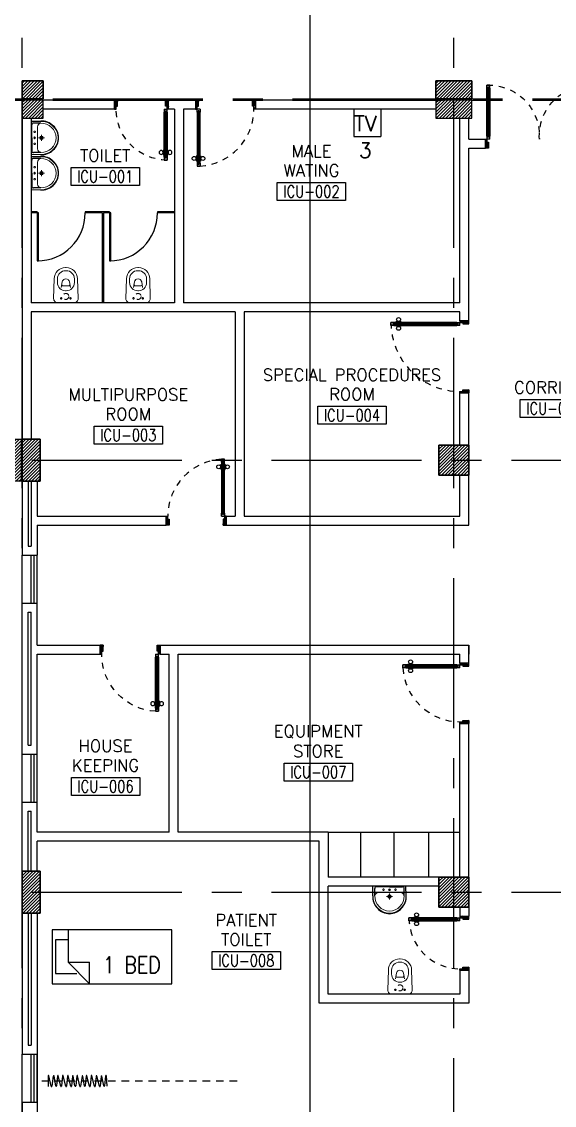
# Model space of a CAD drawing. Extents: x 275967.8 to 276060, y 57291.9 to 57371.4.
# Drawn here: x 276020.37 to 276029.25, y 57309.61 to 57327.67 of the extents above; entities that cross this region are included whole.
import ezdxf
from ezdxf.enums import TextEntityAlignment as Align

# ---------------------------------------------------------------- set-up
doc = ezdxf.new("R2010")
doc.units = 0
doc.header["$MEASUREMENT"] = 0
for name, pattern in [('CENTERX2', [4, 2.5, -0.5, 0.5, -0.5]), ('DASHED', [0.75, 0.5, -0.25]), ('HIDDEN', [0.375, 0.25, -0.125]), ('HIDDEN2', [0.1875, 0.125, -0.0625])]:
    doc.linetypes.add(name, pattern=pattern)
doc.layers.get('0').update_dxf_attribs({"color": 11, "linetype": 'CONTINUOUS'})
for name, color, linetype in [('A_CUBICLE_CURTAINS', 11, 'HIDDEN'), ('AXES', 11, 'CENTERX2'), ('COL', 11, 'CONTINUOUS'), ('COUNTER', 11, 'CONTINUOUS'), ('D_CURTAIN', 11, 'HIDDEN'), ('DOOR', 11, 'CONTINUOUS'), ('E-TV', 4, 'CONTINUOUS'), ('FIX', 11, 'CONTINUOUS'), ('FUR', 11, 'CONTINUOUS'), ('HAT', 11, 'CONTINUOUS'), ('INSUL', 11, 'CONTINUOUS'), ('PART', 11, 'CONTINUOUS'), ('RM-BOX', 11, 'CONTINUOUS'), ('RM-NAME', 11, 'CONTINUOUS'), ('RM-NO', 11, 'CONTINUOUS'), ('RS20', 11, 'CONTINUOUS'), ('SUNI-FUR', 11, 'CONTINUOUS'), ('WALL', 11, 'CONTINUOUS'), ('WIN', 11, 'CONTINUOUS')]:
    doc.layers.add(name, color=color, linetype=linetype)
doc.styles.add('ROMANS', font='ROMANS.shx', dxfattribs={"width": 0.6})
doc.styles.add('RS20', font='ROMANS.shx', dxfattribs={"height": 0.2})

# ---------------------------------------------------------------- blocks, each defined once
blk = doc.blocks.new('A$C272A55A0')
at = {"layer": 'DOOR', "color": 0, "linetype": 'ByBlock'}
for p, q in [((0, 900), (0, 1050)), ((50, 1050), (0, 1050)), ((25, 950), (50, 950)), ((25, 900), (25, 950)), ((50, 950), (50, 1050)), ((1750, 950), (1750, 1050)), ((1750, 1050), (1800, 1050)), ((1775, 950), (1750, 950)), ((1775, 900), (1775, 950)), ((1800, 1050), (1800, 900)), ((0, 900), (25, 900)), ((75, 900), (25, 900)), ((25, 850), (25, 900)), ((42, 850), (25, 850)), ((58, 870), (42, 870)), ((42, 870), (42, 850)), ((58, 850), (58, 870)), ((75, 850), (58, 850)), ((75, 900), (75, 850)), ((1725, 900), (1775, 900)), ((1725, 900), (1725, 850)), ((1725, 850), (1742, 850)), ((1742, 870), (1758, 870)), ((1742, 850), (1742, 870)), ((1758, 870), (1758, 850)), ((1758, 850), (1775, 850)), ((1800, 900), (1775, 900)), ((1775, 850), (1775, 900)), ((25, 50), (42, 50)), ((25, 50), (25, 0)), ((25, 0), (75, 0)), ((75, 0), (25, 0)), ((42, 50), (42, 30)), ((42, 30), (58, 30)), ((58, 50), (75, 50)), ((58, 50), (58, 30)), ((75, 50), (75, 0)), ((1718, 160), (1709, 160)), ((1709, 95), (1709, 160)), ((1718, 95), (1709, 95)), ((1725, 173), (1718, 173)), ((1718, 173), (1718, 83)), ((1718, 95), (1718, 160)), ((1725, 83), (1718, 83)), ((1742, 50), (1725, 50)), ((1725, 50), (1725, 0)), ((1775, 0), (1725, 0)), ((1725, 0), (1775, 0)), ((1742, 50), (1742, 30)), ((1758, 30), (1742, 30)), ((1775, 50), (1758, 50)), ((1758, 50), (1758, 30)), ((1775, 173), (1782, 173)), ((1775, 83), (1782, 83)), ((1775, 50), (1775, 0)), ((1782, 173), (1782, 83)), ((1782, 160), (1791, 160)), ((1782, 95), (1782, 160)), ((1782, 95), (1791, 95)), ((1791, 95), (1791, 160))]:
    blk.add_line(p, q, dxfattribs=at)
at = {"layer": 'DOOR', "color": 9, "linetype": 'ByBlock'}
for p, q in [((50, 1050), (0, 1010)), ((50, 1050), (0, 937)), ((50, 1050), (37, 950)), ((1750, 1050), (1800, 1010)), ((1750, 1050), (1800, 937)), ((1750, 1050), (1763, 950))]:
    blk.add_line(p, q, dxfattribs=at)
at = {"layer": 'DOOR', "linetype": 'ByBlock'}
for p, q in [((25, 850), (25, 50)), ((42, 850), (42, 50)), ((58, 850), (58, 50)), ((75, 50), (75, 850)), ((1725, 50), (1725, 850)), ((1742, 850), (1742, 50)), ((1758, 850), (1758, 50)), ((1775, 850), (1775, 50))]:
    blk.add_line(p, q, dxfattribs=at)
at = {"layer": 'DOOR', "color": 0, "linetype": 'ByBlock'}
for centre in [(1676, 128), (1824, 128)]:
    blk.add_circle(centre, 32.4, dxfattribs=at)
at = {"layer": 'DOOR', "color": 9, "linetype": 'ByBlock'}
for centre, radius, start, end in [((50, 1050), 54.4, 203.2074, 270), ((50, 1050), 74.4, 227.7764, 270), ((50, 1050), 94.4, 238.0182, 270), ((50, 1050), 114, 244.0838, 257.3774), ((50, 1050), 134, 248.1598, 259.28), ((50, 1050), 154, 251.1053, 256.2858), ((50, 1050), 34.4, 180, 270), ((50, 1050), 14.4, 180, 270), ((1750, 1050), 14.4, 270, 0), ((1750, 1050), 34.4, 270, 0), ((1750, 1050), 54.4, 270, 336.7926), ((1750, 1050), 74.4, 270, 312.2236), ((1750, 1050), 94.4, 270, 301.9818), ((1750, 1050), 114, 282.6226, 295.9162), ((1750, 1050), 134, 280.72, 291.8402), ((1750, 1050), 154, 283.7142, 288.8947)]:
    blk.add_arc(centre, radius, start, end, dxfattribs=at)
at = {"layer": 'DOOR', "linetype": 'HIDDEN', "ltscale": 0.5}
for centre, start, end in [((50, 851), 268.3174, 3.2965), ((1750, 851), 176.7035, 271.6826)]:
    blk.add_arc(centre, 851, start, end, dxfattribs=at)
at = {"layer": 'WALL', "linetype": 'ByBlock'}
blk.add_line((1800, 900), (1800, 1050), dxfattribs=at)
blk = doc.blocks.new('*X92')
at = {"color": 0}
for p, q in [((80579, 132658), (81071, 133150)), ((80579, 132711), (81018, 133150)), ((80579, 132764), (80965, 133150)), ((80579, 132817), (80912, 133150)), ((80579, 132870), (80859, 133150)), ((80579, 132923), (80806, 133150)), ((80579, 132976), (80753, 133150)), ((80579, 133029), (80700, 133150)), ((80579, 133082), (80647, 133150)), ((80579, 133135), (80594, 133150)), ((80624, 132650), (81079, 133105)), ((80677, 132650), (81079, 133052)), ((80730, 132650), (81079, 132999)), ((80783, 132650), (81079, 132946)), ((80836, 132650), (81079, 132892)), ((80890, 132650), (81079, 132839)), ((80943, 132650), (81079, 132786)), ((80996, 132650), (81079, 132733)), ((81049, 132650), (81079, 132680))]:
    blk.add_line(p, q, dxfattribs=at)
blk = doc.blocks.new('COL50')
at = {"layer": 'COL'}
blk.add_lwpolyline([(-250, 250), (-250, -250), (250, -250), (250, 250)], close=True, dxfattribs=at)
blk = doc.blocks.new('C7')
at = {"layer": 'HAT'}
h = blk.add_hatch(dxfattribs=at)
h.set_pattern_fill('ANSI31', color=256, scale=300, style=0)
h.set_pattern_definition([(45, (-248876.182, -51411.005), (-26.5165043, 26.5165043), [])])
h.paths.add_polyline_path([(350, 300), (250, 300), (0, 300), (0, 0), (350, 0)])
at = {"layer": 'COL'}
blk.add_lwpolyline([(0, 300), (0, 0), (350, 0), (350, 300)], close=True, dxfattribs=at)
blk = doc.blocks.new('C5')
at = {"layer": 'HAT', "linetype": 'ByBlock'}
h = blk.add_hatch(dxfattribs=at)
h.set_pattern_fill('ANSI31', color=256, scale=300, style=0)
h.set_pattern_definition([(45, (-223356.182, -51411.005), (-26.516504, 26.516504), [])])
h.paths.add_polyline_path([(300, 300), (0, 300), (0, 0), (300, 0)])
h.paths.add_polyline_path([(600, 300), (300, 300), (300, 0), (600, 0)])
at = {"layer": 'COL'}
blk.add_lwpolyline([(600, 300), (0, 300), (0, 0), (600, 0)], close=True, dxfattribs=at)
blk = doc.blocks.new('C11')
at = {"layer": 'HAT'}
h = blk.add_hatch(dxfattribs=at)
h.set_pattern_fill('ANSI31', color=256, scale=300, style=0)
h.set_pattern_definition([(45, (-248556.182, -75061.005), (-26.5165043, 26.5165043), [])])
h.paths.add_polyline_path([(300, 700), (0, 700), (0, 350), (300, 350)])
h.paths.add_polyline_path([(300, 350), (0, 350), (0, 0), (300, 0)])
at = {"layer": 'COL'}
blk.add_lwpolyline([(300, 700), (300, 0), (0, 0), (0, 700)], close=True, dxfattribs=at)
blk = doc.blocks.new('C11D')
at = {"layer": 'COL', "linetype": 'ByBlock'}
for p in [(-320, 0), (0, 0)]:
    blk.add_blockref('C11', p, dxfattribs=at)
blk = doc.blocks.new('RM1')
at = {"layer": 'RM-BOX'}
blk.add_lwpolyline([(570, -200), (-570, -200), (-570, -500), (570, -500)], close=True, dxfattribs=at)
at = {"layer": 'RM-NAME', "style": 'ROMANS'}
for tag, p in [('ROOMNAME1', (0, 324)), ('ROOMNAME2', (0, 0))]:
    blk.add_attdef(tag, text='', height=200, dxfattribs=at).set_placement(p, align=Align.MIDDLE)
at = {"layer": 'RM-NO', "style": 'ROMANS', "width": 0.8}
blk.add_attdef('ROOMNO', text='', height=200, dxfattribs=at).set_placement((0, -350), align=Align.MIDDLE)
blk = doc.blocks.new('DOOR90')
at = {"layer": 'DOOR', "color": 0, "linetype": 'ByBlock'}
for p, q in [((-150, 0), (-150, -25)), ((-150, 0), (0, 0)), ((0, -50), (0, 0)), ((-1000, -25), (-1000, -75)), ((-1000, -75), (-1000, -25)), ((-950, -25), (-1000, -25)), ((-950, -75), (-1000, -75)), ((-970, -42), (-970, -58)), ((-950, -42), (-970, -42)), ((-950, -58), (-970, -58)), ((-950, -25), (-950, -42)), ((-950, -58), (-950, -75)), ((-918, -25), (-918, -18)), ((-828, -18), (-918, -18)), ((-918, -75), (-918, -82)), ((-828, -82), (-918, -82)), ((-905, -18), (-905, -9)), ((-905, -9), (-840, -9)), ((-905, -18), (-840, -18)), ((-905, -82), (-905, -91)), ((-905, -82), (-840, -82)), ((-905, -91), (-840, -91)), ((-840, -18), (-840, -9)), ((-840, -82), (-840, -91)), ((-828, -25), (-828, -18)), ((-828, -75), (-828, -82)), ((-200, -42), (-200, -25)), ((-200, -25), (-150, -25)), ((-180, -42), (-200, -42)), ((-200, -75), (-200, -58)), ((-200, -58), (-180, -58)), ((-150, -75), (-200, -75)), ((-180, -58), (-180, -42)), ((-150, -75), (-150, -25)), ((-150, -25), (-100, -25)), ((-100, -25), (-100, -50)), ((-100, -50), (0, -50)), ((-150, -900), (-150, -875)), ((-150, -875), (-100, -875)), ((0, -900), (-150, -900)), ((-150, -900), (0, -900)), ((-100, -850), (0, -850)), ((-100, -875), (-100, -850)), ((0, -850), (0, -900))]:
    blk.add_line(p, q, dxfattribs=at)
at = {"layer": 'DOOR', "color": 9, "linetype": 'ByBlock'}
for p, q in [((0, -50), (-114, 0)), ((0, -50), (-40, 0)), ((0, -50), (-100, -37)), ((0, -850), (-114, -900)), ((0, -850), (-100, -863)), ((0, -850), (-40, -900))]:
    blk.add_line(p, q, dxfattribs=at)
at = {"layer": 'DOOR', "linetype": 'ByBlock'}
for p, q in [((-200, -25), (-950, -25)), ((-200, -42), (-950, -42)), ((-200, -58), (-950, -58)), ((-950, -75), (-200, -75))]:
    blk.add_line(p, q, dxfattribs=at)
at = {"layer": 'DOOR', "color": 0, "linetype": 'ByBlock'}
for centre in [(-873, 24), (-873, -124)]:
    blk.add_circle(centre, 32.4, dxfattribs=at)
at = {"layer": 'DOOR', "color": 9, "linetype": 'ByBlock'}
for centre, radius, start, end in [((0, -50), 154, 161.1053, 166.2858), ((0, -50), 134, 158.1598, 169.28), ((0, -50), 94.4, 148.0182, 180), ((0, -50), 74.4, 137.7764, 180), ((0, -50), 114, 154.0838, 167.3774), ((0, -50), 54.4, 113.2074, 180), ((0, -50), 34.4, 90, 180), ((0, -50), 14.4, 90, 180), ((0, -850), 154, 193.7142, 198.8947), ((0, -850), 134, 190.72, 201.8402), ((0, -850), 94.4, 180, 211.9818), ((0, -850), 74.4, 180, 222.2236), ((0, -850), 54.4, 180, 246.7926), ((0, -850), 34.4, 180, 270), ((0, -850), 14.4, 180, 270)]:
    blk.add_arc(centre, radius, start, end, dxfattribs=at)
at = {"layer": 'DOOR', "linetype": 'HIDDEN', "ltscale": 0.5}
blk.add_arc((-150, -25), 850, 180, 270, dxfattribs=at)
blk = doc.blocks.new('C')
at = {"layer": 'D_CURTAIN'}
for points in [[(0.229, 0.077), (0.229, 0.077, 0.848601), (0.219, 0.076), (0.202, -0.062, -0.855925), (0.192, -0.063), (0.167, 0.072, 0.866955), (0.157, 0.072), (0.144, -0.065, -0.843142), (0.134, -0.066), (0.099, 0.077, 0.845318), (0.089, 0.076), (0.076, -0.066, -0.842227), (0.066, -0.067), (0.029, 0.079, 0.837896), (0.019, 0.078), (0.004, -0.065, -0.84563), (-0.006, -0.065), (-0.04, 0.078, 0.842014), (-0.049, 0.078), (-0.065, -0.063, -0.866148), (-0.075, -0.063), (-0.099, 0.074, 0.854133), (-0.109, 0.074), (-0.129, -0.066, -0.838104), (-0.139, -0.067), (-0.17, 0.077, 0.84026), (-0.18, 0.077), (-0.183, -0.071)], [(0.639, -0.068), (0.628, 0.076, 0.848601), (0.618, 0.076), (0.601, -0.063, -0.855925), (0.591, -0.063), (0.566, 0.071, 0.866955), (0.556, 0.071), (0.542, -0.066, -0.843142), (0.533, -0.066), (0.497, 0.076, 0.845318), (0.488, 0.075), (0.474, -0.067, -0.842227), (0.465, -0.068), (0.427, 0.078, 0.837896), (0.417, 0.078), (0.403, -0.065, -0.84563), (0.393, -0.066), (0.359, 0.078, 0.842014), (0.349, 0.077), (0.334, -0.063, -0.866148), (0.324, -0.064), (0.299, 0.074, 0.854133), (0.29, 0.073), (0.27, -0.067, -0.838104), (0.26, -0.067), (0.229, 0.077, 0.84026), (0.219, 0.076)]]:
    blk.add_lwpolyline(points, format="xyb", dxfattribs=at)
blk = doc.blocks.new('DOOR100')
at = {"layer": 'DOOR', "color": 0, "linetype": 'ByBlock'}
for p, q in [((-25, 1300), (-75, 1300)), ((-75, 1300), (-25, 1300)), ((-75, 1250), (-75, 1300)), ((-42, 1270), (-58, 1270)), ((-58, 1250), (-58, 1270)), ((-42, 1250), (-42, 1270)), ((-25, 1250), (-25, 1300)), ((-82, 1205), (-91, 1205)), ((-91, 1205), (-91, 1140)), ((-82, 1140), (-91, 1140)), ((-75, 1218), (-82, 1218)), ((-82, 1128), (-82, 1218)), ((-82, 1205), (-82, 1140)), ((-75, 1128), (-82, 1128)), ((-58, 1250), (-75, 1250)), ((-25, 1250), (-42, 1250)), ((-25, 1218), (-18, 1218)), ((-25, 1128), (-18, 1128)), ((-18, 1128), (-18, 1218)), ((-18, 1205), (-9, 1205)), ((-18, 1205), (-18, 1140)), ((-18, 1140), (-9, 1140)), ((-9, 1205), (-9, 1140)), ((-75, 200), (-58, 200)), ((-75, 150), (-75, 200)), ((-58, 200), (-58, 180)), ((-42, 200), (-25, 200)), ((-42, 180), (-42, 200)), ((-25, 200), (-25, 150)), ((-1200, 0), (-1200, 150)), ((-1200, 150), (-1175, 150)), ((-1200, 150), (-1200, 0)), ((-1150, 0), (-1200, 0)), ((-1175, 150), (-1175, 100)), ((-1175, 100), (-1150, 100)), ((-1150, 100), (-1150, 0)), ((-75, 150), (-25, 150)), ((-58, 180), (-42, 180)), ((-50, 100), (-50, 0)), ((-25, 100), (-50, 100)), ((-50, 0), (0, 0)), ((0, 150), (-25, 150)), ((-25, 150), (-25, 100)), ((0, 150), (0, 0))]:
    blk.add_line(p, q, dxfattribs=at)
at = {"layer": 'DOOR', "linetype": 'ByBlock'}
for p, q in [((-75, 1250), (-75, 200)), ((-58, 200), (-58, 1250)), ((-42, 200), (-42, 1250)), ((-25, 200), (-25, 1250)), ((0, 0), (0, 150))]:
    blk.add_line(p, q, dxfattribs=at)
at = {"layer": 'DOOR', "color": 9, "linetype": 'ByBlock'}
for p, q in [((-1150, 0), (-1200, 114)), ((-1150, 0), (-1200, 40)), ((-1150, 0), (-1163, 100)), ((-50, 0), (0, 114)), ((-50, 0), (-37, 100)), ((-50, 0), (0, 40))]:
    blk.add_line(p, q, dxfattribs=at)
at = {"layer": 'DOOR', "color": 0, "linetype": 'ByBlock'}
for centre in [(-124, 1173), (24, 1173)]:
    blk.add_circle(centre, 32.4, dxfattribs=at)
at = {"layer": 'DOOR', "linetype": 'HIDDEN', "ltscale": 0.5}
blk.add_arc((-25, 150), 1150, 90, 180.0001, dxfattribs=at)
at = {"layer": 'DOOR', "color": 9, "linetype": 'ByBlock'}
for centre, radius, start, end in [((-1150, 0), 154, 103.7142, 108.8947), ((-1150, 0), 134, 100.72, 111.8402), ((-1150, 0), 94.4, 90, 121.9818), ((-1150, 0), 74.4, 90, 132.2236), ((-1150, 0), 54.4, 90, 156.7926), ((-1150, 0), 34.4, 90, 180), ((-1150, 0), 14.4, 90, 180), ((-50, 0), 94.4, 58.0182, 90), ((-50, 0), 74.4, 47.7764, 90), ((-50, 0), 54.4, 23.2074, 90), ((-50, 0), 34.4, 0, 90), ((-50, 0), 14.4, 0, 90), ((-50, 0), 134, 68.1598, 79.28), ((-50, 0), 114, 64.0838, 77.3774), ((-50, 0), 154, 71.1053, 76.2858)]:
    blk.add_arc(centre, radius, start, end, dxfattribs=at)
blk = doc.blocks.new('LAV1')
at = {"layer": 'FIX', "linetype": 'ByBlock', "ltscale": 0.3}
for p, q in [((-280, 210), (-275, 50)), ((-245, 210), (-245, 85)), ((245, 210), (245, 85)), ((280, 210), (275, 50)), ((0, 60), (-220, 60)), ((0, 60), (220, 60))]:
    blk.add_line(p, q, dxfattribs=at)
at = {"layer": 'FIX', "linetype": 'Continuous', "lineweight": 20}
for p, q in [((-275, 210), (-275, 50)), ((275, 210), (275, 50)), ((0, 50), (-275, 50)), ((0, 50), (-252, 50)), ((0, 155), (-181, 155)), ((0, 155), (181, 155)), ((0, 50), (252, 50)), ((0, 50), (275, 50))]:
    blk.add_line(p, q, dxfattribs=at)
at = {"layer": 'FIX', "linetype": 'DASHED', "lineweight": 20, "ltscale": 0.05}
for p, q in [((50, 220), (-50, 220)), ((0, 170), (0, 270)), ((0, 170), (0, 270))]:
    blk.add_line(p, q, dxfattribs=at)
at = {"layer": 'FIX', "lineweight": 20}
for p, q in [((16, 107), (-15, 107)), ((0, 92), (0, 123))]:
    blk.add_line(p, q, dxfattribs=at)
for centre, radius in [((0, 220), 29.5), ((0, 220), 22.5), ((0, 107), 15.5)]:
    blk.add_circle(centre, radius, dxfattribs=at)
at = {"layer": 'FIX', "linetype": 'HIDDEN', "lineweight": 20, "ltscale": 0.05}
for centre in [(-100, 107), (100, 107)]:
    blk.add_circle(centre, 12.4, dxfattribs=at)
at = {"layer": 'FIX', "linetype": 'ByBlock', "ltscale": 0.3}
for centre, radius, start, end in [((7, 220), 287, 91.3776, 182.0064), ((-7, 220), 287, 357.9936, 88.6224), ((-220, 85), 24.9, 179.7021, 269.9486), ((220, 85), 24.9, 270.0514, 0.2979)]:
    blk.add_arc(centre, radius, start, end, dxfattribs=at)
at = {"layer": 'FIX', "linetype": 'Continuous', "lineweight": 20}
for centre, radius, start, end in [((8, 217), 283, 91.6988, 181.351), ((8, 212), 253, 91.7328, 180.4884), ((-8, 217), 283, 358.649, 88.3012), ((-8, 212), 253, 359.5116, 88.2672), ((-179, 222), 66.9, 190.2006, 268.0786), ((179, 222), 66.9, 271.9214, 349.7994)]:
    blk.add_arc(centre, radius, start, end, dxfattribs=at)
blk = doc.blocks.new('WC1')
at = {"layer": 'FIX', "lineweight": 20}
for p, q in [((-210, 204), (-538, 194)), ((-727, 5), (-727, -5)), ((-674, 5), (-674, -5)), ((-534, 24), (-540, 0)), ((-540, 0), (-534, -24)), ((-475, 141), (-538, 141)), ((-395, 76), (-490, 60)), ((-339, 5), (-339, -5)), ((-538, -141), (-475, -141)), ((-490, -60), (-395, -76)), ((-538, -194), (-210, -204))]:
    blk.add_line(p, q, dxfattribs=at)
at = {"layer": 'FIX', "linetype": 'Continuous', "lineweight": 20}
blk.add_line((-420, -47), (-420, 45), dxfattribs=at)
at = {"layer": 'FIX', "lineweight": 20}
blk.add_lwpolyline([(-213, -204), (-210, -204, 0.414214), (-137, -131), (-137, 0), (-137, 131, 0.414214), (-210, 204)], format="xyb", dxfattribs=at)
at = {"layer": 'FIX', "linetype": 'HIDDEN2', "lineweight": 20, "ltscale": 0.3}
blk.add_circle((-245, 0), 49.8, dxfattribs=at)
at = {"layer": 'FIX', "linetype": 'HIDDEN', "lineweight": 20, "ltscale": 0.05}
for centre in [(-213, 78), (-213, -77)]:
    blk.add_circle(centre, 11.6, dxfattribs=at)
at = {"layer": 'FIX', "lineweight": 20}
for centre, radius, start, end in [((-538, 5), 189, 90, 180), ((-538, 5), 136, 90, 180), ((-473, -7), 68.2, 128.9242, 152.8468), ((-464, -18), 82, 108.496, 128.9242), ((-475, 5), 136, 360, 90), ((-538, -5), 189, 180, 270), ((-538, -5), 136, 180, 270), ((-473, 7), 68.2, 207.1532, 231.0758), ((-464, 18), 82, 231.0758, 251.504), ((-475, -5), 136, 270, 0)]:
    blk.add_arc(centre, radius, start, end, dxfattribs=at)
at = {"layer": 'FIX', "linetype": 'Continuous', "lineweight": 20}
for centre, start, end in [((-443, 46), 357.6662, 91.6121), ((-442, -46), 268.3879, 2.3338)]:
    blk.add_arc(centre, 22.3, start, end, dxfattribs=at)
blk = doc.blocks.new('DOOR-10')
at = {"layer": 'DOOR', "color": 0, "linetype": 'ByBlock'}
for p, q in [((-26, 1100), (-76, 1100)), ((-76, 1100), (-26, 1100)), ((-76, 1050), (-76, 1100)), ((-26, 1050), (-26, 1100)), ((-83, 1005), (-92, 1005)), ((-92, 1005), (-92, 940)), ((-83, 940), (-92, 940)), ((-76, 1018), (-83, 1018)), ((-83, 928), (-83, 1018)), ((-83, 1005), (-83, 940)), ((-76, 928), (-83, 928)), ((-59, 1050), (-76, 1050)), ((-43, 1070), (-59, 1070)), ((-59, 1050), (-59, 1070)), ((-43, 1050), (-43, 1070)), ((-26, 1050), (-43, 1050)), ((-26, 1018), (-18, 1018)), ((-26, 928), (-18, 928)), ((-18, 928), (-18, 1018)), ((-18, 1005), (-9, 1005)), ((-18, 1005), (-18, 940)), ((-18, 940), (-9, 940)), ((-9, 1005), (-9, 940)), ((-76, 200), (-59, 200)), ((-76, 150), (-76, 200)), ((-59, 200), (-59, 180)), ((-43, 200), (-26, 200)), ((-43, 180), (-43, 200)), ((-26, 200), (-26, 150)), ((-1001, 0), (-1001, 150)), ((-1001, 150), (-976, 150)), ((-1001, 150), (-1001, 0)), ((-951, 0), (-1001, 0)), ((-976, 150), (-976, 100)), ((-976, 100), (-951, 100)), ((-951, 100), (-951, 0)), ((-76, 150), (-26, 150)), ((-59, 180), (-43, 180)), ((-51, 100), (-51, 0)), ((-26, 100), (-51, 100)), ((-51, 0), (-1, 0)), ((-1, 150), (-26, 150)), ((-26, 150), (-26, 100))]:
    blk.add_line(p, q, dxfattribs=at)
at = {"layer": 'DOOR', "linetype": 'ByBlock'}
for p, q in [((-76, 1050), (-76, 200)), ((-59, 200), (-59, 1050)), ((-43, 200), (-43, 1050)), ((-26, 200), (-26, 1050))]:
    blk.add_line(p, q, dxfattribs=at)
at = {"layer": 'DOOR', "color": 9, "linetype": 'ByBlock'}
for p, q in [((-951, 0), (-1001, 114)), ((-951, 0), (-1001, 40)), ((-951, 0), (-964, 100)), ((-51, 0), (-1, 114)), ((-51, 0), (-37, 100)), ((-51, 0), (-1, 40)), ((-1, 0), (-1, 150))]:
    blk.add_line(p, q, dxfattribs=at)
at = {"layer": 'DOOR', "color": 0, "linetype": 'ByBlock'}
for centre in [(-124, 973), (23, 973)]:
    blk.add_circle(centre, 32.4, dxfattribs=at)
at = {"layer": 'DOOR', "linetype": 'HIDDEN', "ltscale": 0.5}
blk.add_arc((-23, 149), 952, 93.1482, 179.9482, dxfattribs=at)
at = {"layer": 'DOOR', "color": 9, "linetype": 'ByBlock'}
for centre, radius, start, end in [((-951, 0), 154, 103.7142, 108.8947), ((-951, 0), 134, 100.72, 111.8402), ((-951, 0), 94.4, 90, 121.9818), ((-951, 0), 74.4, 90, 132.2236), ((-951, 0), 54.4, 90, 156.7926), ((-951, 0), 34.4, 90, 180), ((-951, 0), 14.4, 90, 180), ((-51, 0), 94.4, 58.0182, 90), ((-51, 0), 74.4, 47.7764, 90), ((-51, 0), 54.4, 23.2074, 90), ((-51, 0), 34.4, 0, 90), ((-51, 0), 14.4, 0, 90), ((-51, 0), 134, 68.1598, 79.28), ((-51, 0), 114, 64.0838, 77.3774), ((-51, 0), 154, 71.1053, 76.2858)]:
    blk.add_arc(centre, radius, start, end, dxfattribs=at)

msp = doc.modelspace()

# ---------------------------------------------------------------- linework, layer by layer
at = {"layer": 'A_CUBICLE_CURTAINS', "ltscale": 0.5}
msp.add_line((276023.9575, 57310.0129), (276020.7003, 57310.0129), dxfattribs=at)
at = {"layer": 'AXES'}
for p, q in [((276027.5755, 57291.8986), (276027.5755, 57370.7113)), ((276020.3755, 57291.8986), (276020.3755, 57370.3613)), ((275968.8855, 57326.3829), (276041.9755, 57326.3829)), ((275968.8855, 57326.3629), (276041.9755, 57326.3629)), ((275968.5355, 57320.3629), (276036.5755, 57320.3629)), ((275968.5355, 57313.1629), (276036.5755, 57313.1629))]:
    msp.add_line(p, q, dxfattribs=at)
at = {"layer": 'COUNTER', "linetype": 'ByBlock'}
for p, q in [((276025.4755, 57314.1629), (276027.6755, 57314.1629)), ((276026.0165, 57314.1629), (276026.0165, 57313.4129)), ((276026.5755, 57314.1629), (276026.5755, 57313.4129)), ((276027.1527, 57314.1629), (276027.1527, 57313.4129))]:
    msp.add_line(p, q, dxfattribs=at)
at = {"layer": 'E-TV', "color": 4}
for p, q in [((276026.3586, 57326.2129), (276025.9036, 57326.2129)), ((276025.9036, 57326.2129), (276025.9036, 57325.7553)), ((276026.3586, 57326.2129), (276026.3586, 57325.7553)), ((276025.9036, 57325.7553), (276026.3591, 57325.7553))]:
    msp.add_line(p, q, dxfattribs=at)
at = {"layer": 'FUR'}
for p, q in [((276022.8719, 57312.5394), (276020.8719, 57312.5394)), ((276020.8719, 57312.5394), (276020.8719, 57311.6394)), ((276021.1436, 57312.5394), (276021.1436, 57312.0006)), ((276022.8719, 57311.6394), (276022.8719, 57312.5394)), ((276020.9274, 57312.3695), (276020.9274, 57311.8116)), ((276021.1436, 57312.3695), (276020.9274, 57312.3695)), ((276021.1436, 57312.0006), (276021.497, 57312.0006)), ((276021.1436, 57312.0006), (276021.497, 57311.6394)), ((276021.497, 57311.6394), (276021.497, 57312.0006)), ((276020.9274, 57311.8116), (276021.2871, 57311.8116)), ((276020.8719, 57311.6394), (276022.8719, 57311.6394))]:
    msp.add_line(p, q, dxfattribs=at)
at = {"layer": 'INSUL'}
for p, q in [((276020.4755, 57320.0129), (276020.4755, 57318.9311)), ((276020.5255, 57320.0129), (276020.5255, 57318.9311)), ((276020.4755, 57318.9311), (276020.5255, 57318.9311)), ((276020.4755, 57317.8311), (276020.5255, 57317.8311)), ((276020.4755, 57315.6123), (276020.4755, 57317.8311)), ((276020.5255, 57315.6123), (276020.5255, 57317.8311)), ((276020.4755, 57315.6123), (276020.5255, 57315.6123)), ((276020.4755, 57313.5129), (276020.4755, 57314.5123)), ((276020.4755, 57314.5123), (276020.5255, 57314.5123)), ((276020.5255, 57313.5129), (276020.5255, 57314.5123)), ((276020.4755, 57312.8129), (276020.4755, 57310.6129)), ((276020.5255, 57312.8129), (276020.5255, 57310.6129)), ((276020.4755, 57310.6129), (276020.5255, 57310.6129))]:
    msp.add_line(p, q, dxfattribs=at)
at = {"layer": 'PART', "linetype": 'ByBlock'}
for p, q in [((276020.6255, 57324.5029), (276020.5255, 57324.5029)), ((276020.6455, 57324.4829), (276020.5255, 57324.4829)), ((276020.6255, 57324.5029), (276020.6255, 57324.4829)), ((276020.6255, 57324.4829), (276020.6255, 57323.6829)), ((276020.6455, 57324.4829), (276020.6255, 57324.4829)), ((276020.6455, 57323.6829), (276020.6455, 57324.4829)), ((276021.8305, 57324.5029), (276021.4255, 57324.5029)), ((276021.4255, 57324.5029), (276021.4255, 57324.4829)), ((276021.7105, 57324.4829), (276021.4255, 57324.4829)), ((276021.7105, 57324.4829), (276021.7105, 57322.9829)), ((276021.7305, 57324.4829), (276021.7305, 57322.9829)), ((276021.8305, 57324.4829), (276021.7305, 57324.4829)), ((276021.8305, 57324.5029), (276021.8305, 57324.4829)), ((276021.8305, 57324.4829), (276021.8305, 57324.5029)), ((276021.8305, 57324.4829), (276021.8305, 57323.6829)), ((276021.8505, 57324.4829), (276021.8305, 57324.4829)), ((276021.8505, 57323.6829), (276021.8505, 57324.4829)), ((276022.9155, 57324.5029), (276022.6305, 57324.5029)), ((276022.6305, 57324.5029), (276022.6305, 57324.4829)), ((276022.9155, 57324.4829), (276022.6305, 57324.4829)), ((276020.6255, 57323.6829), (276020.6455, 57323.6829)), ((276021.8305, 57323.6829), (276021.8505, 57323.6829))]:
    msp.add_line(p, q, dxfattribs=at)
for centre in [(276020.6255, 57324.4829), (276021.8305, 57324.4829)]:
    msp.add_arc(centre, 0.8, 270, 0, dxfattribs=at)
at = {"layer": 'SUNI-FUR', "linetype": 'Continuous'}
msp.add_line((276025.1755, 57298.7629), (276025.1755, 57357.5829), dxfattribs=at)
at = {"layer": 'WALL', "linetype": 'ByBlock'}
for p, q in [((276021.9155, 57326.3629), (276020.7255, 57326.3629)), ((276021.9155, 57326.2129), (276020.7255, 57326.2129)), ((276021.9155, 57326.2129), (276020.7255, 57326.2129)), ((276021.9155, 57326.2129), (276021.9155, 57326.3629)), ((276023.2655, 57326.3629), (276022.8155, 57326.3629)), ((276022.8155, 57326.2129), (276022.8155, 57326.3629)), ((276022.9155, 57326.2129), (276022.8155, 57326.2129)), ((276022.9155, 57326.2129), (276022.8155, 57326.2129)), ((276022.9155, 57326.2129), (276022.9155, 57326.0629)), ((276022.9155, 57326.2129), (276022.9155, 57322.9829)), ((276023.0655, 57326.2129), (276023.0655, 57322.9829)), ((276023.2655, 57326.2129), (276023.0655, 57326.2129)), ((276023.2655, 57326.3629), (276023.2655, 57326.2129)), ((276027.2755, 57326.3629), (276024.2655, 57326.3629)), ((276024.2655, 57326.3629), (276024.2655, 57326.2129)), ((276027.2755, 57326.2129), (276024.2655, 57326.2129)), ((276028.1005, 57325.5629), (276028.1005, 57325.7129)), ((276022.9155, 57322.9829), (276020.5255, 57322.9829)), ((276027.6755, 57322.9829), (276023.0655, 57322.9829)), ((276023.9255, 57322.8329), (276020.5255, 57322.8329)), ((276023.9255, 57322.8329), (276023.9255, 57319.4279)), ((276027.6755, 57322.8329), (276024.0755, 57322.8329)), ((276024.0755, 57322.8329), (276024.0755, 57319.4279)), ((276027.8255, 57322.6829), (276027.6755, 57322.6829)), ((276027.8255, 57321.4829), (276027.6755, 57321.4829)), ((276020.6255, 57319.4279), (276022.7755, 57319.4279)), ((276022.7755, 57319.4279), (276022.7755, 57319.2779)), ((276023.7755, 57319.4279), (276023.7755, 57319.2779)), ((276023.7755, 57319.4279), (276023.9255, 57319.4279)), ((276024.0755, 57319.4279), (276027.6755, 57319.4279)), ((276020.6255, 57319.2779), (276022.7755, 57319.2779)), ((276023.7755, 57319.2779), (276027.8255, 57319.2779)), ((276020.6255, 57317.2779), (276021.6755, 57317.2779)), ((276021.6755, 57317.2779), (276021.6755, 57317.1279)), ((276022.6755, 57317.2779), (276022.6755, 57317.1279)), ((276022.6755, 57317.2779), (276027.8255, 57317.2779)), ((276027.8255, 57317.2779), (276027.8255, 57317.1279)), ((276020.6255, 57317.1279), (276021.6755, 57317.1279)), ((276022.6755, 57317.1279), (276022.8255, 57317.1279)), ((276022.9755, 57317.1279), (276027.6755, 57317.1279)), ((276027.8255, 57316.9779), (276027.6755, 57316.9779)), ((276027.8255, 57315.9779), (276027.6755, 57315.9779)), ((276022.8255, 57314.1629), (276020.6255, 57314.1629)), ((276025.4755, 57314.1629), (276022.9755, 57314.1629)), ((276025.4755, 57314.1629), (276025.4755, 57313.4129)), ((276025.3255, 57314.0129), (276020.6255, 57314.0129)), ((276025.3255, 57311.3129), (276025.3255, 57314.0129)), ((276027.3255, 57313.4129), (276025.4755, 57313.4129)), ((276027.3255, 57313.2629), (276025.4755, 57313.2629)), ((276025.4755, 57311.4629), (276025.4755, 57313.2629)), ((276020.6255, 57311.6629), (276020.6255, 57306.3129)), ((276027.6755, 57311.4629), (276025.4755, 57311.4629)), ((276027.8255, 57311.3129), (276025.3255, 57311.3129))]:
    msp.add_line(p, q, dxfattribs=at)
at = {"layer": 'WALL'}
for p, q in [((276020.3755, 57326.1129), (276020.3755, 57320.6129)), ((276020.5255, 57326.0629), (276020.5255, 57322.9829)), ((276027.6755, 57322.9829), (276027.6755, 57326.0629)), ((276027.8255, 57325.7129), (276027.8255, 57326.0629)), ((276027.8255, 57325.7129), (276028.1005, 57325.7129)), ((276027.8255, 57325.5629), (276028.1005, 57325.5629)), ((276027.8255, 57322.6829), (276027.8255, 57325.5629)), ((276020.5255, 57322.8329), (276020.5255, 57320.7129)), ((276027.6755, 57322.6829), (276027.6755, 57322.8329)), ((276027.6755, 57320.6129), (276027.6755, 57321.4829)), ((276027.8255, 57319.2779), (276027.8255, 57321.4829)), ((276027.6755, 57319.4279), (276027.6755, 57320.1129)), ((276020.3755, 57320.0129), (276020.3755, 57318.7811)), ((276020.6255, 57320.0129), (276020.6255, 57319.4279)), ((276020.6255, 57319.2779), (276020.6255, 57318.7811)), ((276020.3755, 57318.7811), (276020.6255, 57318.7811)), ((276020.3755, 57317.9811), (276020.6255, 57317.9811)), ((276020.3755, 57315.4623), (276020.3755, 57317.9811)), ((276020.6255, 57317.2779), (276020.6255, 57317.9811)), ((276027.8255, 57316.9779), (276027.8255, 57317.2779)), ((276020.6255, 57315.4623), (276020.6255, 57317.1279)), ((276022.8255, 57314.1629), (276022.8255, 57317.1279)), ((276022.9755, 57314.1629), (276022.9755, 57317.1279)), ((276027.6755, 57316.9779), (276027.6755, 57317.1279)), ((276027.6755, 57313.4129), (276027.6755, 57315.9779)), ((276027.8255, 57313.4129), (276027.8255, 57315.9779)), ((276020.3755, 57315.4623), (276020.6255, 57315.4623)), ((276020.3755, 57313.5129), (276020.3755, 57314.6623)), ((276020.3755, 57314.6623), (276020.6255, 57314.6623)), ((276020.6255, 57314.1629), (276020.6255, 57314.6623)), ((276020.6255, 57313.5129), (276020.6255, 57314.0129)), ((276027.6755, 57312.9129), (276027.6755, 57312.7629)), ((276027.8255, 57312.9129), (276027.8255, 57312.7629)), ((276020.3755, 57312.8129), (276020.3755, 57310.4629)), ((276020.6255, 57312.8129), (276020.6255, 57310.4629)), ((276027.6755, 57312.7629), (276027.8255, 57312.7629)), ((276027.6755, 57311.8629), (276027.8255, 57311.8629)), ((276027.6755, 57311.8629), (276027.6755, 57311.4629)), ((276027.8255, 57311.8629), (276027.8255, 57311.3129)), ((276020.3755, 57310.4629), (276020.6255, 57310.4629)), ((276020.3755, 57309.6629), (276020.3755, 57306.3129)), ((276020.3755, 57309.6629), (276020.6255, 57309.6629)), ((276020.6255, 57309.6629), (276020.6255, 57306.3129))]:
    msp.add_line(p, q, dxfattribs=at)
at = {"layer": 'WALL', "linetype": 'ByBlock', "ltscale": 0.3}
for points in [[(276020.3755, 57326.6829), (276020.7255, 57326.6829), (276020.7255, 57326.3829), (276020.3755, 57326.3829)], [(276027.2755, 57326.6829), (276027.8755, 57326.6829), (276027.8755, 57326.3829), (276027.2755, 57326.3829)], [(276020.3755, 57326.0629), (276020.7255, 57326.0629), (276020.7255, 57326.3629), (276020.3755, 57326.3629)], [(276027.8755, 57326.3629), (276027.2755, 57326.3629), (276027.2755, 57326.0629), (276027.8755, 57326.0629)], [(276020.3755, 57320.0129), (276020.6755, 57320.0129), (276020.6755, 57320.7129), (276020.3755, 57320.7129)], [(276027.3255, 57320.6129), (276027.8255, 57320.6129), (276027.8255, 57320.1129), (276027.3255, 57320.1129)], [(276020.3755, 57312.8129), (276020.6755, 57312.8129), (276020.6755, 57313.5129), (276020.3755, 57313.5129)], [(276027.3255, 57313.4129), (276027.8255, 57313.4129), (276027.8255, 57312.9129), (276027.3255, 57312.9129)]]:
    msp.add_lwpolyline(points, close=True, dxfattribs=at)
at = {"layer": 'WIN'}
for p, q in [((276020.3755, 57317.9811), (276020.3755, 57318.7811)), ((276020.5255, 57317.9811), (276020.5255, 57318.7811)), ((276020.5755, 57317.9811), (276020.5755, 57318.7811)), ((276020.6255, 57317.9811), (276020.6255, 57318.7811)), ((276020.3755, 57314.6623), (276020.3755, 57315.4623)), ((276020.5255, 57314.6623), (276020.5255, 57315.4623)), ((276020.5755, 57314.6623), (276020.5755, 57315.4623)), ((276020.6255, 57314.6623), (276020.6255, 57315.4623)), ((276020.3755, 57309.6629), (276020.3755, 57310.4629)), ((276020.5255, 57309.6629), (276020.5255, 57310.4629)), ((276020.5755, 57309.6629), (276020.5755, 57310.4629)), ((276020.6255, 57309.6629), (276020.6255, 57310.4629))]:
    msp.add_line(p, q, dxfattribs=at)

# ---------------------------------------------------------------- block references
at = {"layer": 'COL', "linetype": 'ByBlock', "xscale": 0.001, "yscale": 0.001, "zscale": 0.001}
for name, p in [('C7', (276020.3755, 57326.3829)), ('C5', (276027.2755, 57326.3829)), ('C7', (276020.3755, 57326.0629)), ('C5', (276027.2755, 57326.0629)), ('C11D', (276020.3755, 57320.0129)), ('C11', (276020.3755, 57312.8129))]:
    msp.add_blockref(name, p, dxfattribs=at)
at = {"layer": 'COL', "xscale": 0.001, "yscale": 0.001, "zscale": 0.001}
for p in [(276027.5755, 57320.3629), (276027.5755, 57313.1629)]:
    msp.add_blockref('COL50', p, dxfattribs=at)
at = {"layer": 'D_CURTAIN', "ltscale": 2, "xscale": 1.2, "yscale": 1.2, "zscale": 1.2}
msp.add_blockref('C', (276021.0246, 57310.0113), dxfattribs=at)
at = {"layer": 'DOOR', "color": 0, "linetype": 'ByBlock', "yscale": 0.001, "zscale": 0.001}
for name, p, xscale, rotation in [('A$C272A55A0', (276028.1005, 57326.6133), -0.001, 180), ('DOOR90', (276022.8155, 57326.3629), -0.001, 270), ('DOOR100', (276027.8255, 57322.6829), 0.001, 90)]:
    msp.add_blockref(name, p, dxfattribs=dict(at, xscale=xscale, rotation=rotation))
at = {"layer": 'DOOR', "color": 0, "linetype": 'ByBlock', "ltscale": 0.3, "yscale": 0.001, "zscale": 0.001}
for p, xscale, rotation in [((276023.2648, 57326.3629), 0.001, 180), ((276022.6762, 57317.2779), -0.001, 180), ((276027.8255, 57316.9786), 0.001, 90)]:
    msp.add_blockref('DOOR-10', p, dxfattribs=dict(at, xscale=xscale, rotation=rotation))
at = {"layer": 'DOOR', "color": 0, "linetype": 'ByBlock', "ltscale": 0.3, "xscale": 0.001, "yscale": 0.001, "zscale": 0.001}
msp.add_blockref('DOOR-10', (276023.7762, 57319.2779), dxfattribs=at)
at = {"layer": 'DOOR', "color": 0, "linetype": 'ByBlock', "xscale": 0.001, "yscale": 0.001, "zscale": 0.001}
msp.add_blockref('DOOR90', (276027.8255, 57312.7629), dxfattribs=at)
at = {"layer": 'FIX', "xscale": 0.001, "yscale": 0.001, "zscale": 0.001}
for name, p, rotation in [('LAV1', (276020.4755, 57325.7327), 270), ('LAV1', (276020.4755, 57325.1437), 270), ('WC1', (276021.1033, 57322.8459), 270), ('WC1', (276022.3076, 57322.8459), 270), ('LAV1', (276026.5005, 57313.3129), 180), ('WC1', (276026.6755, 57311.3259), 270)]:
    msp.add_blockref(name, p, dxfattribs=dict(at, rotation=rotation))
at = {"layer": 'HAT', "xscale": 0.001, "yscale": 0.001, "zscale": 0.001}
for p in [(275946.7463, 57187.4632), (275946.7463, 57180.2632)]:
    msp.add_blockref('*X92', p, dxfattribs=at)
at = {"layer": 'RM-NAME'}
ref = msp.add_blockref('RM1', (276021.7589, 57325.4397), dxfattribs=dict(at, xscale=-0.001, yscale=0.001, zscale=0.001))
ref.add_attrib('ROOMNO', 'ICU-001', dxfattribs={"layer": 'RM-NO', "height": 0.2, "style": 'ROMANS', "width": 0.8}).set_placement((276021.7589, 57325.0897), align=Align.MIDDLE)
ref.add_attrib('ROOMNAME2', 'TOILET', dxfattribs={"height": 0.2, "style": 'ROMANS'}).set_placement((276021.7589, 57325.4397), align=Align.MIDDLE)
ref = msp.add_blockref('RM1', (276025.1997, 57325.1897), dxfattribs=dict(at, xscale=-0.001, yscale=0.001, zscale=0.001))
ref.add_attrib('ROOMNO', 'ICU-002', dxfattribs={"layer": 'RM-NO', "height": 0.2, "style": 'ROMANS', "width": 0.8}).set_placement((276025.1997, 57324.8397), align=Align.MIDDLE)
ref.add_attrib('ROOMNAME2', 'WATING', dxfattribs={"height": 0.2, "style": 'ROMANS'}).set_placement((276025.1997, 57325.1897), align=Align.MIDDLE)
ref.add_attrib('ROOMNAME1', 'MALE', dxfattribs={"height": 0.2, "style": 'ROMANS'}).set_placement((276025.1997, 57325.5135), align=Align.MIDDLE)
ref = msp.add_blockref('RM1', (276025.8747, 57321.4602), dxfattribs=dict(at, xscale=-0.001, yscale=0.001, zscale=0.001))
ref.add_attrib('ROOMNO', 'ICU-004', dxfattribs={"layer": 'RM-NO', "height": 0.2, "style": 'ROMANS', "width": 0.8}).set_placement((276025.8747, 57321.1102), align=Align.MIDDLE)
ref.add_attrib('ROOMNAME2', 'ROOM', dxfattribs={"height": 0.2, "style": 'ROMANS'}).set_placement((276025.8747, 57321.4602), align=Align.MIDDLE)
ref.add_attrib('ROOMNAME1', 'SPECIAL PROCEDURES', dxfattribs={"height": 0.2, "style": 'ROMANS'}).set_placement((276025.8747, 57321.784), align=Align.MIDDLE)
ref = msp.add_blockref('RM1', (276022.144, 57321.1311), dxfattribs=dict(at, xscale=-0.001, yscale=0.001, zscale=0.001))
ref.add_attrib('ROOMNO', 'ICU-003', dxfattribs={"layer": 'RM-NO', "height": 0.2, "style": 'ROMANS', "width": 0.8}).set_placement((276022.144, 57320.7811), align=Align.MIDDLE)
ref.add_attrib('ROOMNAME2', 'ROOM', dxfattribs={"height": 0.2, "style": 'ROMANS'}).set_placement((276022.144, 57321.1311), align=Align.MIDDLE)
ref.add_attrib('ROOMNAME1', 'MULTIPURPOSE', dxfattribs={"height": 0.2, "style": 'ROMANS'}).set_placement((276022.144, 57321.4549), align=Align.MIDDLE)
ref = msp.add_blockref('RM1', (276029.2508, 57321.5749), dxfattribs=dict(at, xscale=-0.001, yscale=0.001, zscale=0.001))
ref.add_attrib('ROOMNO', 'ICU-005', dxfattribs={"layer": 'RM-NO', "height": 0.2, "style": 'ROMANS', "width": 0.8}).set_placement((276029.2508, 57321.2249), align=Align.MIDDLE)
ref.add_attrib('ROOMNAME2', 'CORRIDOR', dxfattribs={"height": 0.2, "style": 'ROMANS'}).set_placement((276029.2508, 57321.5749), align=Align.MIDDLE)
ref = msp.add_blockref('RM1', (276025.312, 57315.5153), dxfattribs=dict(at, xscale=-0.001, yscale=0.001, zscale=0.001))
ref.add_attrib('ROOMNO', 'ICU-007', dxfattribs={"layer": 'RM-NO', "height": 0.2, "style": 'ROMANS', "width": 0.8}).set_placement((276025.312, 57315.1653), align=Align.MIDDLE)
ref.add_attrib('ROOMNAME2', 'STORE', dxfattribs={"height": 0.2, "style": 'ROMANS'}).set_placement((276025.312, 57315.5153), align=Align.MIDDLE)
ref.add_attrib('ROOMNAME1', 'EQUIPMENT', dxfattribs={"height": 0.2, "style": 'ROMANS'}).set_placement((276025.312, 57315.8391), align=Align.MIDDLE)
ref = msp.add_blockref('RM1', (276021.7643, 57315.2778), dxfattribs=dict(at, xscale=-0.001, yscale=0.001, zscale=0.001))
ref.add_attrib('ROOMNO', 'ICU-006', dxfattribs={"layer": 'RM-NO', "height": 0.2, "style": 'ROMANS', "width": 0.8}).set_placement((276021.7643, 57314.9278), align=Align.MIDDLE)
ref.add_attrib('ROOMNAME2', 'KEEPING', dxfattribs={"height": 0.2, "style": 'ROMANS'}).set_placement((276021.7643, 57315.2778), align=Align.MIDDLE)
ref.add_attrib('ROOMNAME1', 'HOUSE', dxfattribs={"height": 0.2, "style": 'ROMANS'}).set_placement((276021.7643, 57315.6016), align=Align.MIDDLE)
ref = msp.add_blockref('RM1', (276024.1109, 57312.3762), dxfattribs=dict(at, xscale=-0.001, yscale=0.001, zscale=0.001))
ref.add_attrib('ROOMNO', 'ICU-008', dxfattribs={"layer": 'RM-NO', "height": 0.2, "style": 'ROMANS', "width": 0.8}).set_placement((276024.1109, 57312.0262), align=Align.MIDDLE)
ref.add_attrib('ROOMNAME2', 'TOILET', dxfattribs={"height": 0.2, "style": 'ROMANS'}).set_placement((276024.1109, 57312.3762), align=Align.MIDDLE)
ref.add_attrib('ROOMNAME1', 'PATIENT', dxfattribs={"height": 0.2, "style": 'ROMANS'}).set_placement((276024.1109, 57312.7), align=Align.MIDDLE)

# ---------------------------------------------------------------- texts
at = {"layer": 'E-TV', "color": 4, "style": 'ROMANS'}
msp.add_text('TV', height=0.26, dxfattribs=at).set_placement((276025.9113, 57325.8424))
msp.add_text('3', height=0.25, dxfattribs=at).set_placement((276026.097, 57325.526), align=Align.MIDDLE_CENTER)
at = {"layer": 'RS20', "style": 'RS20', "width": 0.85}
msp.add_text('1 BED', height=0.2736, dxfattribs=at).set_placement((276022.203, 57311.9532), align=Align.MIDDLE)

doc.saveas('drawing.dxf')
